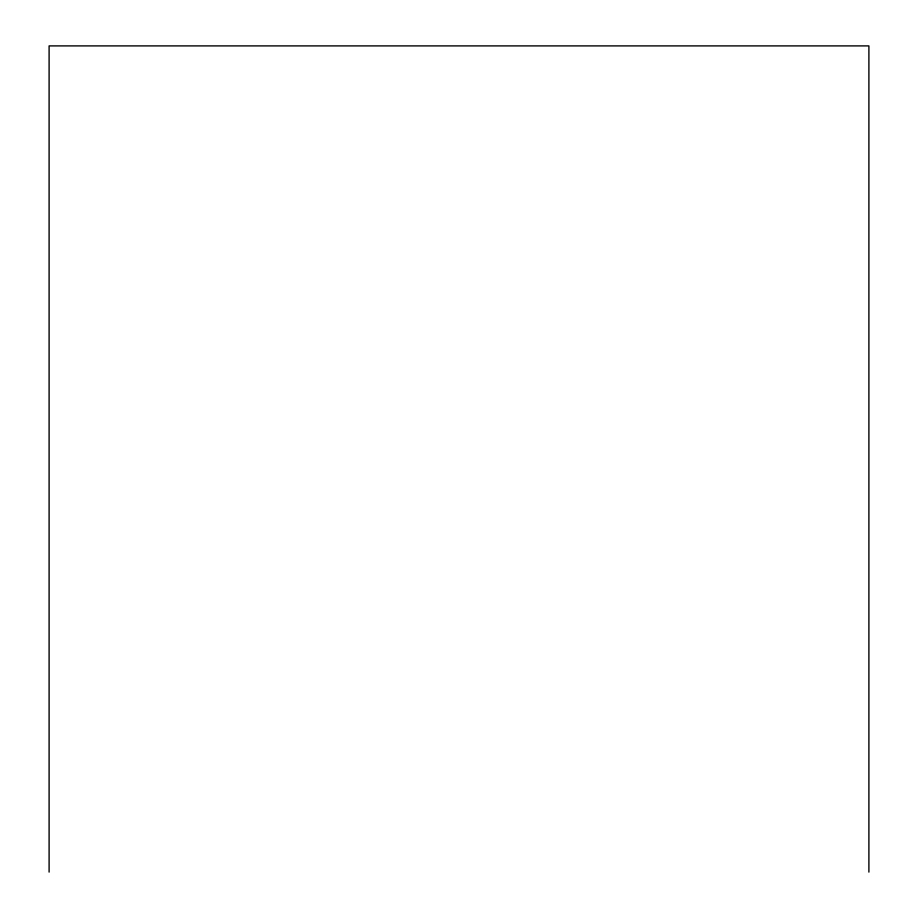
<?xml version="1.0" encoding="UTF-8"?>
<svg xmlns="http://www.w3.org/2000/svg" width="918" height="918" viewBox="0 0 918 918"><rect width="100%" height="100%" fill="white"/><g stroke="black" fill="none" stroke-linecap="round" stroke-linejoin="round"><path stroke-width="1.38" d="M868.898 872.1L868.898 45.9L49.102 45.9L49.102 872.1"/></g></svg>
